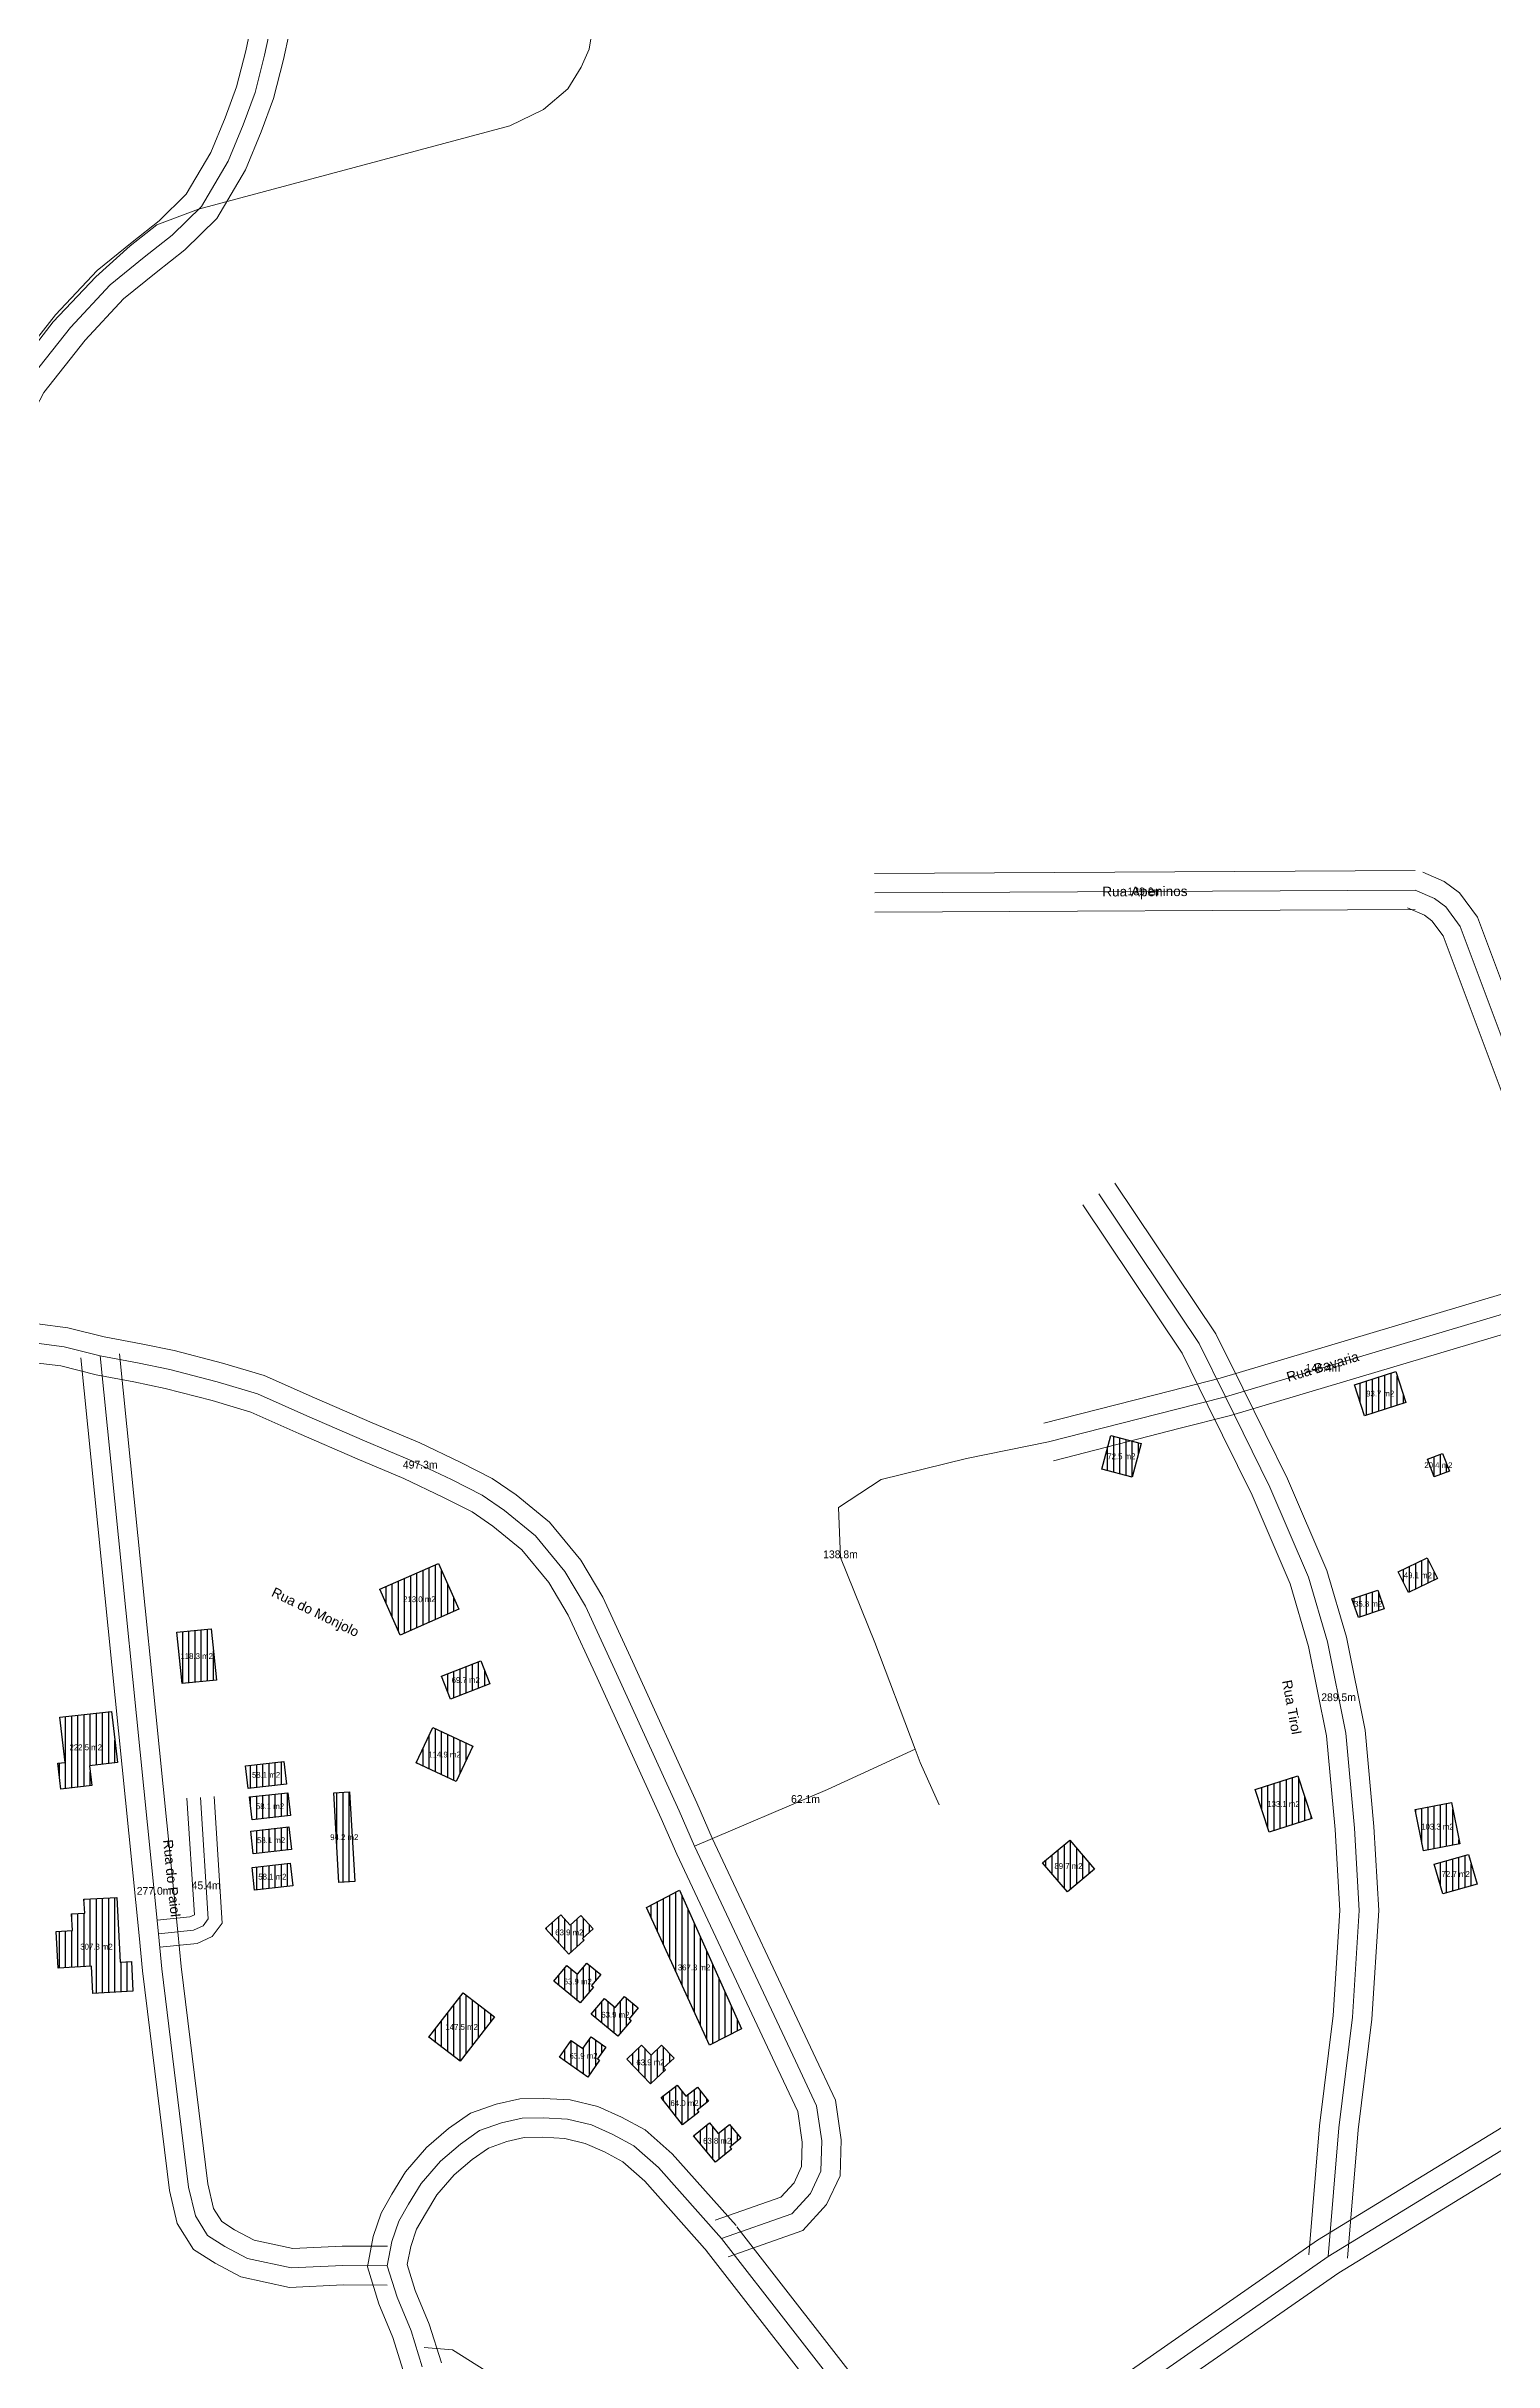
# Model space of a CAD drawing. Header units: metres. Extents: x -13451 to 9639, y -7413 to 5935.
# Drawn here: x -751 to -378, y 344 to 941 of the extents above; entities that cross this region are included whole.
import ezdxf
from ezdxf.enums import TextEntityAlignment as Align

# ---------------------------------------------------------------- set-up
doc = ezdxf.new("R2010")
doc.units = ezdxf.units.M
for name, color, linetype, lineweight in [('ANNOT_AREA', 2, 'Continuous', 13), ('ANNOT_LENGTH', 2, 'Continuous', 13), ('EDIFICACAO', 7, 'Continuous', 30), ('TEXTO', 7, 'Continuous', 15), ('VEGETACAO', 3, 'Continuous', 13), ('VIAS', 8, 'Continuous', 15), ('VIAS_MEIO_FIO', 251, 'Continuous', 9)]:
    doc.layers.add(name, color=color, linetype=linetype, lineweight=lineweight)
doc.styles.add('PRO_STYLE', font='arial.ttf')

msp = doc.modelspace()

# ---------------------------------------------------------------- hatches: boundary and pattern name
at = {"layer": 'EDIFICACAO_HATCH'}
h = msp.add_hatch(dxfattribs=at)
h.set_pattern_fill('ANSI31', scale=0.5, angle=45)
h.paths.add_polyline_path([(-414.25, 595.98), (-403.61, 599.41), (-401.01, 591.43), (-411.66, 588.01), (-414.25, 595.98)])
h = msp.add_hatch(dxfattribs=at)
h.set_pattern_fill('ANSI31', scale=0.5, angle=45)
h.paths.add_polyline_path([(-476.99, 582.95), (-469.2, 580.88), (-471.53, 572.18), (-479.33, 574.25), (-476.99, 582.95)])
h = msp.add_hatch(dxfattribs=at)
h.set_pattern_fill('ANSI31', scale=0.5, angle=45)
h.paths.add_polyline_path([(-395.47, 576.82), (-391.56, 578.28), (-389.83, 573.72), (-393.74, 572.25), (-395.47, 576.82)])
h = msp.add_hatch(dxfattribs=at)
h.set_pattern_fill('ANSI31', scale=0.5, angle=45)
h.paths.add_polyline_path([(-659.94, 531.51), (-665.21, 543.3), (-650.13, 549.97), (-644.85, 538.18), (-659.94, 531.51)])
h = msp.add_hatch(dxfattribs=at)
h.set_pattern_fill('ANSI31', scale=0.5, angle=45)
h.paths.add_polyline_path([(-402.97, 547.76), (-395.5, 551.37), (-392.9, 546.05), (-400.37, 542.44), (-402.97, 547.76)])
h = msp.add_hatch(dxfattribs=at)
h.set_pattern_fill('ANSI31', scale=0.5, angle=45)
h.paths.add_polyline_path([(-414.9, 540.84), (-408.23, 543.07), (-406.6, 538.25), (-413.25, 536.02), (-414.9, 540.84)])
h = msp.add_hatch(dxfattribs=at)
h.set_pattern_fill('ANSI31', scale=0.5, angle=45)
h.paths.add_polyline_path([(-717.46, 532.27), (-708.59, 533.15), (-707.27, 519.94), (-716.14, 519.06), (-717.46, 532.27)])
h = msp.add_hatch(dxfattribs=at)
h.set_pattern_fill('ANSI31', scale=0.5, angle=45)
h.paths.add_polyline_path([(-649.34, 520.92), (-639.19, 524.89), (-636.84, 518.94), (-646.99, 514.97), (-649.34, 520.92)])
h = msp.add_hatch(dxfattribs=at)
h.set_pattern_fill('ANSI31', scale=0.5, angle=45)
h.paths.add_polyline_path([(-746.25, 498.71), (-747.6, 510.33), (-734.29, 511.87), (-732.75, 498.67), (-739.95, 497.84), (-739.36, 492.73), (-747.36, 491.81), (-748.13, 498.48), (-746.25, 498.71)])
h = msp.add_hatch(dxfattribs=at)
h.set_pattern_fill('ANSI31', scale=0.5, angle=45)
h.paths.add_polyline_path([(-655.86, 498.57), (-651.6, 507.7), (-641.24, 502.91), (-645.51, 493.79), (-655.86, 498.57)])
h = msp.add_hatch(dxfattribs=at)
h.set_pattern_fill('ANSI31', scale=0.5, angle=45)
h.paths.add_polyline_path([(-699.75, 497.87), (-689.91, 498.96), (-689.26, 493.12), (-699.09, 492.03), (-699.75, 497.87)])
h = msp.add_hatch(dxfattribs=at)
h.set_pattern_fill('ANSI31', scale=0.5, angle=45)
h.paths.add_polyline_path([(-439.8, 491.76), (-428.81, 495.26), (-425.27, 484.26), (-436.25, 480.77), (-439.8, 491.76)])
h = msp.add_hatch(dxfattribs=at)
h.set_pattern_fill('ANSI31', scale=0.5, angle=45)
h.paths.add_polyline_path([(-698.72, 489.81), (-688.89, 490.9), (-688.24, 485.05), (-698.07, 483.97), (-698.72, 489.81)])
h = msp.add_hatch(dxfattribs=at)
h.set_pattern_fill('ANSI31', scale=0.5, angle=45)
h.paths.add_polyline_path([(-677.06, 490.9), (-673, 491.13), (-671.66, 468.01), (-675.72, 467.78), (-677.06, 490.9)])
h = msp.add_hatch(dxfattribs=at)
h.set_pattern_fill('ANSI31', scale=0.5, angle=45)
h.paths.add_polyline_path([(-398.62, 486.57), (-389.28, 488.41), (-387.15, 477.77), (-396.49, 475.93), (-398.62, 486.57)])
h = msp.add_hatch(dxfattribs=at)
h.set_pattern_fill('ANSI31', scale=0.5, angle=45)
h.paths.add_polyline_path([(-698.46, 481.05), (-688.63, 482.14), (-687.97, 476.31), (-697.8, 475.21), (-698.46, 481.05)])
h = msp.add_hatch(dxfattribs=at)
h.set_pattern_fill('ANSI31', scale=0.5, angle=45)
h.paths.add_polyline_path([(-488.18, 465.35), (-494.55, 472.86), (-487.58, 478.72), (-481.2, 471.21), (-488.18, 465.35)])
h = msp.add_hatch(dxfattribs=at)
h.set_pattern_fill('ANSI31', scale=0.5, angle=45)
h.paths.add_polyline_path([(-698.11, 471.67), (-688.28, 472.76), (-687.63, 466.92), (-697.46, 465.82), (-698.11, 471.67)])
h = msp.add_hatch(dxfattribs=at)
h.set_pattern_fill('ANSI31', scale=0.5, angle=45)
h.paths.add_polyline_path([(-393.7, 472.52), (-384.92, 475.04), (-382.7, 467.4), (-391.48, 464.87), (-393.7, 472.52)])
h = msp.add_hatch(dxfattribs=at)
h.set_pattern_fill('ANSI31', scale=0.5, angle=45)
h.paths.add_polyline_path([(-596.57, 461.37), (-588.07, 465.81), (-572.05, 430.07), (-580.28, 425.92), (-596.57, 461.37)])
h = msp.add_hatch(dxfattribs=at)
h.set_pattern_fill('ANSI31', scale=0.5, angle=45)
h.paths.add_polyline_path([(-741.19, 459.88), (-741.38, 463.52), (-732.93, 463.95), (-732.06, 447.26), (-729.16, 447.41), (-728.76, 439.76), (-739.12, 439.22), (-739.48, 446.2), (-748.04, 445.75), (-748.53, 455.2), (-744.37, 455.41), (-744.6, 459.7), (-741.19, 459.88)])
h = msp.add_hatch(dxfattribs=at)
h.set_pattern_fill('ANSI31', scale=0.5, angle=45)
h.paths.add_polyline_path([(-613.06, 453.4), (-612.61, 452.91), (-616.54, 449.37), (-622.51, 455.95), (-618.62, 459.45), (-616.2, 456.79), (-613.42, 459.29), (-610.31, 455.87), (-613.06, 453.4)])
h = msp.add_hatch(dxfattribs=at)
h.set_pattern_fill('ANSI31', scale=0.5, angle=45)
h.paths.add_polyline_path([(-610.71, 441.25), (-610.2, 440.82), (-613.58, 436.77), (-620.44, 442.42), (-617.08, 446.45), (-614.3, 444.16), (-611.91, 447.03), (-608.34, 444.09), (-610.71, 441.25)])
h = msp.add_hatch(dxfattribs=at)
h.set_pattern_fill('ANSI31', scale=0.5, angle=45)
h.paths.add_polyline_path([(-652.61, 427.93), (-643.77, 439.41), (-635.67, 433.23), (-644.51, 421.77), (-652.61, 427.93)])
h = msp.add_hatch(dxfattribs=at)
h.set_pattern_fill('ANSI31', scale=0.5, angle=45)
h.paths.add_polyline_path([(-601.02, 432.7), (-600.5, 432.28), (-603.89, 428.21), (-610.75, 433.88), (-607.4, 437.9), (-604.62, 435.61), (-602.23, 438.47), (-598.66, 435.53), (-601.02, 432.7)])
h = msp.add_hatch(dxfattribs=at)
h.set_pattern_fill('ANSI31', scale=0.5, angle=45)
h.paths.add_polyline_path([(-609.16, 422.37), (-608.61, 421.99), (-611.69, 417.69), (-618.95, 422.83), (-615.9, 427.09), (-612.96, 425.01), (-610.78, 428.05), (-607.01, 425.38), (-609.16, 422.37)])
h = msp.add_hatch(dxfattribs=at)
h.set_pattern_fill('ANSI31', scale=0.5, angle=45)
h.paths.add_polyline_path([(-592.13, 420.03), (-591.66, 419.55), (-595.49, 415.9), (-601.65, 422.3), (-597.86, 425.92), (-595.36, 423.33), (-592.66, 425.91), (-589.46, 422.58), (-592.13, 420.03)])
h = msp.add_hatch(dxfattribs=at)
h.set_pattern_fill('ANSI31', scale=0.5, angle=45)
h.paths.add_polyline_path([(-583.53, 409.19), (-583.11, 408.66), (-587.3, 405.42), (-592.77, 412.41), (-588.62, 415.63), (-586.4, 412.8), (-583.44, 415.09), (-580.6, 411.45), (-583.53, 409.19)])
h = msp.add_hatch(dxfattribs=at)
h.set_pattern_fill('ANSI31', scale=0.5, angle=45)
h.paths.add_polyline_path([(-575.08, 399.59), (-574.65, 399.08), (-578.74, 395.73), (-584.4, 402.57), (-580.34, 405.89), (-578.06, 403.13), (-575.16, 405.48), (-572.22, 401.93), (-575.08, 399.59)])

# ---------------------------------------------------------------- linework, layer by layer
at = {"layer": 'EDIFICACAO'}
for points in [[(-414.25, 595.98), (-403.61, 599.41), (-401.01, 591.43), (-411.66, 588.01), (-414.25, 595.98)], [(-476.99, 582.95), (-469.2, 580.88), (-471.53, 572.18), (-479.33, 574.25), (-476.99, 582.95)], [(-395.47, 576.82), (-391.56, 578.28), (-389.83, 573.72), (-393.74, 572.25), (-395.47, 576.82)], [(-659.94, 531.51), (-665.21, 543.3), (-650.13, 549.97), (-644.85, 538.18), (-659.94, 531.51)], [(-402.97, 547.76), (-395.5, 551.37), (-392.9, 546.05), (-400.37, 542.44), (-402.97, 547.76)], [(-414.9, 540.84), (-408.23, 543.07), (-406.6, 538.25), (-413.25, 536.02), (-414.9, 540.84)], [(-717.46, 532.27), (-708.59, 533.15), (-707.27, 519.94), (-716.14, 519.06), (-717.46, 532.27)], [(-649.34, 520.92), (-639.19, 524.89), (-636.84, 518.94), (-646.99, 514.97), (-649.34, 520.92)], [(-746.25, 498.71), (-747.6, 510.33), (-734.29, 511.87), (-732.75, 498.67), (-739.95, 497.84), (-739.36, 492.73), (-747.36, 491.81), (-748.13, 498.48), (-746.25, 498.71)], [(-655.86, 498.57), (-651.6, 507.7), (-641.24, 502.91), (-645.51, 493.79), (-655.86, 498.57)], [(-699.75, 497.87), (-689.91, 498.96), (-689.26, 493.12), (-699.09, 492.03), (-699.75, 497.87)], [(-439.8, 491.76), (-428.81, 495.26), (-425.27, 484.26), (-436.25, 480.77), (-439.8, 491.76)], [(-698.72, 489.81), (-688.89, 490.9), (-688.24, 485.05), (-698.07, 483.97), (-698.72, 489.81)], [(-677.06, 490.9), (-673, 491.13), (-671.66, 468.01), (-675.72, 467.78), (-677.06, 490.9)], [(-398.62, 486.57), (-389.28, 488.41), (-387.15, 477.77), (-396.49, 475.93), (-398.62, 486.57)], [(-698.46, 481.05), (-688.63, 482.14), (-687.97, 476.31), (-697.8, 475.21), (-698.46, 481.05)], [(-488.18, 465.35), (-494.55, 472.86), (-487.58, 478.72), (-481.2, 471.21), (-488.18, 465.35)], [(-698.11, 471.67), (-688.28, 472.76), (-687.63, 466.92), (-697.46, 465.82), (-698.11, 471.67)], [(-393.7, 472.52), (-384.92, 475.04), (-382.7, 467.4), (-391.48, 464.87), (-393.7, 472.52)], [(-596.57, 461.37), (-588.07, 465.81), (-572.05, 430.07), (-580.28, 425.92), (-596.57, 461.37)], [(-741.19, 459.88), (-741.38, 463.52), (-732.93, 463.95), (-732.06, 447.26), (-729.16, 447.41), (-728.76, 439.76), (-739.12, 439.22), (-739.48, 446.2), (-748.04, 445.75), (-748.53, 455.2), (-744.37, 455.41), (-744.6, 459.7), (-741.19, 459.88)], [(-613.06, 453.4), (-612.61, 452.91), (-616.54, 449.37), (-622.51, 455.95), (-618.62, 459.45), (-616.2, 456.79), (-613.42, 459.29), (-610.31, 455.87), (-613.06, 453.4)], [(-610.71, 441.25), (-610.2, 440.82), (-613.58, 436.77), (-620.44, 442.42), (-617.08, 446.45), (-614.3, 444.16), (-611.91, 447.03), (-608.34, 444.09), (-610.71, 441.25)], [(-652.61, 427.93), (-643.77, 439.41), (-635.67, 433.23), (-644.51, 421.77), (-652.61, 427.93)], [(-601.02, 432.7), (-600.5, 432.28), (-603.89, 428.21), (-610.75, 433.88), (-607.4, 437.9), (-604.62, 435.61), (-602.23, 438.47), (-598.66, 435.53), (-601.02, 432.7)], [(-609.16, 422.37), (-608.61, 421.99), (-611.69, 417.69), (-618.95, 422.83), (-615.9, 427.09), (-612.96, 425.01), (-610.78, 428.05), (-607.01, 425.38), (-609.16, 422.37)], [(-592.13, 420.03), (-591.66, 419.55), (-595.49, 415.9), (-601.65, 422.3), (-597.86, 425.92), (-595.36, 423.33), (-592.66, 425.91), (-589.46, 422.58), (-592.13, 420.03)], [(-583.53, 409.19), (-583.11, 408.66), (-587.3, 405.42), (-592.77, 412.41), (-588.62, 415.63), (-586.4, 412.8), (-583.44, 415.09), (-580.6, 411.45), (-583.53, 409.19)], [(-575.08, 399.59), (-574.65, 399.08), (-578.74, 395.73), (-584.4, 402.57), (-580.34, 405.89), (-578.06, 403.13), (-575.16, 405.48), (-572.22, 401.93), (-575.08, 399.59)]]:
    msp.add_lwpolyline(points, close=True, dxfattribs=at)
at = {"layer": 'VEGETACAO'}
msp.add_lwpolyline([(-609.89, 948.27), (-611.3, 939.93), (-613.37, 935.31), (-616.81, 929.75), (-623.04, 924.39), (-631.7, 920.18), (-711.93, 898.76), (-722.64, 894.72), (-729.48, 889.33), (-738.36, 881.33), (-749.29, 869.76), (-760.2, 855.59)], dxfattribs=at)
at = {"layer": 'VIAS'}
for points in [[(-861.69, 634.34), (-854.44, 639.59), (-851.36, 643.98), (-849.02, 648.59), (-812.04, 729.25), (-778.06, 806.12), (-763.59, 839.52), (-755.92, 854.26), (-744.88, 868.3), (-734.6, 879.3), (-725.88, 886.35), (-718.68, 892.01), (-711.13, 899.47), (-704.25, 911.08), (-700.39, 920.45), (-697.34, 928.75), (-694.88, 938.41), (-692.25, 950.6)], [(-537.79, 722.68), (-398.64, 723.39)], [(-398.64, 723.39), (-393.67, 721.23), (-390.76, 719.06), (-387.01, 714.03), (-352.25, 621.28), (-291.69, 452.4)], [(-421.04, 371.45), (-418.3, 404.63), (-414.73, 433.08), (-413.02, 460.61), (-414.26, 481.82), (-416.5, 506.28), (-421.21, 529.79), (-426.08, 546.44), (-436.02, 569.63), (-447.5, 592.85), (-454.27, 606.59), (-480.07, 645.14)], [(-493.01, 581.24), (-460.35, 589.61), (-447.5, 592.85), (-352.25, 621.28)], [(-753.63, 606.66), (-746.46, 605.73), (-737.21, 603.45), (-727.59, 601.64), (-719.31, 599.91), (-707.05, 596.71), (-696.71, 593.64), (-684.02, 588), (-669.11, 581.54), (-656.96, 576.42), (-646.74, 571.55), (-638.88, 567.51), (-633.13, 563.59), (-625.09, 557.05), (-617.55, 547.9), (-612.26, 538.97), (-604.71, 522.6), (-588.17, 486.26), (-584.19, 477.11), (-558.18, 421.83), (-552.73, 410.24), (-551.43, 401.22), (-551.65, 393.43), (-554.36, 387.65), (-559.15, 382.49), (-577.21, 376.09)], [(-737.21, 603.45), (-722.22, 454.59), (-721.36, 445.59), (-714.46, 389.33), (-712.69, 381.93), (-709.55, 376.86), (-705.1, 374.04), (-699.27, 370.97), (-688.03, 368.52), (-674.76, 369.16), (-663.28, 369.1)], [(-493.01, 581.24), (-514.15, 576.95), (-536.15, 571.55), (-547.12, 564.33), (-546.56, 551.47), (-537.78, 529.62), (-527.34, 502.12), (-526.06, 498.73), (-521.19, 487.81)], [(-516.48, 316.41), (-507.94, 316.64), (-499.38, 318.52), (-479.85, 329.93), (-468.76, 338.23), (-421.04, 371.45), (-350.92, 414.35), (-291.69, 452.4), (-205.12, 507.53)], [(-527.34, 502.12), (-549.91, 491.72), (-584.19, 477.11)], [(-722.22, 454.59), (-713.2, 455.48), (-710.67, 456.66), (-709.38, 458.39), (-711.38, 489.7)], [(-654.27, 343.09), (-657.17, 352.31), (-660.78, 361), (-663.28, 369.1), (-662.08, 375.33), (-660.32, 380.55), (-657.79, 384.98), (-654.54, 390.3), (-649.62, 396.02), (-644.45, 400.44), (-639.5, 403.88), (-633.88, 405.9), (-628.59, 407.1), (-623.16, 407.16), (-616.89, 406.85), (-610.71, 405.37), (-605.17, 402.89), (-599.78, 399.98), (-593.45, 394.37), (-577.21, 376.09)], [(-577.21, 376.09), (-541.72, 330.42), (-533.68, 323.37), (-526.32, 319.6), (-516.48, 316.41), (-518.74, 311.56), (-517.05, 306.79), (-509.43, 298.5), (-497.24, 288.33), (-480.47, 279.07), (-466.94, 271.4), (-433.71, 254.03), (-399.44, 247.29)]]:
    msp.add_lwpolyline(points, dxfattribs=at)
at = {"layer": 'VIAS_MEIO_FIO', "color": 251}
for points in [[(-864.63, 638.39), (-858.05, 643.15), (-855.66, 646.55), (-853.52, 650.76), (-816.6, 731.3), (-782.64, 808.12), (-768.11, 841.67), (-760.14, 856.98), (-748.68, 871.56), (-738.02, 882.97), (-729, 890.26), (-721.99, 895.77), (-715.1, 902.57), (-708.74, 913.32), (-705.05, 922.26), (-702.12, 930.24), (-699.74, 939.56), (-697.38, 950.53)], [(-858.76, 630.29), (-850.82, 636.03), (-847.06, 641.4), (-844.52, 646.41), (-807.48, 727.2), (-773.48, 804.11), (-759.08, 837.37), (-751.7, 851.53), (-741.08, 865.04), (-731.19, 875.63), (-722.77, 882.44), (-715.37, 888.25), (-707.16, 896.37), (-699.77, 908.84), (-695.73, 918.63), (-692.56, 927.27), (-690.01, 937.27), (-687.12, 950.67)], [(-537.82, 727.68), (-398.66, 728.39)], [(-396.65, 727.97), (-391.14, 725.59), (-387.18, 722.63), (-382.58, 716.44), (-347.56, 623), (-286.99, 454.09)], [(-537.77, 717.68), (-398.61, 718.39)], [(-400.63, 718.8), (-396.19, 716.88), (-394.33, 715.49), (-391.44, 711.61), (-356.95, 619.56), (-296.4, 450.71)], [(-416.05, 371.04), (-413.32, 404.11), (-409.75, 432.61), (-408.01, 460.6), (-409.28, 482.19), (-411.54, 507), (-416.35, 530.98), (-421.36, 548.13), (-431.48, 571.72), (-443.01, 595.07), (-449.94, 609.1), (-475.92, 647.92)], [(-426.02, 371.86), (-423.27, 405.15), (-419.71, 433.54), (-418.03, 460.62), (-419.25, 481.44), (-421.45, 505.56), (-426.07, 528.59), (-430.79, 544.74), (-440.56, 567.53), (-451.98, 590.64), (-458.61, 604.08), (-484.23, 642.35)], [(-494.25, 586.08), (-461.58, 594.45), (-448.83, 597.67), (-353.68, 626.07)], [(-491.77, 576.4), (-459.12, 584.76), (-446.17, 588.03), (-350.82, 616.49)], [(-753.33, 611.66), (-745.54, 610.66), (-736.15, 608.34), (-726.62, 606.54), (-718.17, 604.78), (-705.71, 601.53), (-694.97, 598.34), (-682.01, 592.57), (-667.14, 586.13), (-654.92, 580.98), (-644.52, 576.03), (-636.31, 571.82), (-630.14, 567.6), (-621.55, 560.61), (-613.45, 550.78), (-607.82, 541.3), (-600.17, 524.68), (-583.61, 488.29), (-579.63, 479.17), (-553.66, 423.96), (-547.89, 411.69), (-546.42, 401.51), (-546.68, 392.25), (-550.16, 384.82), (-556.32, 378.19), (-575.54, 371.37)], [(-742.19, 602.95), (-727.19, 454.1), (-726.33, 445.05), (-719.39, 388.45), (-717.37, 379.98), (-713.19, 373.24), (-707.6, 369.71), (-701, 366.23), (-688.45, 363.49), (-674.65, 364.16), (-663.3, 364.1)], [(-732.24, 603.95), (-717.24, 455.08), (-716.39, 446.13), (-709.53, 390.22), (-708.02, 383.87), (-705.91, 380.47), (-702.59, 378.37), (-697.54, 375.71), (-687.61, 373.54), (-674.87, 374.16), (-663.25, 374.1)], [(-753.93, 601.65), (-747.38, 600.81), (-738.27, 598.56), (-728.57, 596.73), (-720.46, 595.04), (-708.39, 591.9), (-698.44, 588.94), (-686.03, 583.42), (-671.07, 576.94), (-659.01, 571.85), (-648.96, 567.07), (-641.44, 563.21), (-636.13, 559.58), (-628.64, 553.48), (-621.65, 545.02), (-616.69, 536.64), (-609.26, 520.52), (-592.74, 484.23), (-588.75, 475.05), (-562.71, 419.71), (-557.58, 408.78), (-556.44, 400.93), (-556.62, 394.61), (-558.56, 390.48), (-561.98, 386.79), (-578.88, 380.8)], [(-516.62, 321.4), (-508.55, 321.63), (-501.23, 323.23), (-482.62, 334.1), (-471.68, 342.29), (-423.77, 375.64), (-353.58, 418.59), (-294.39, 456.61), (-207.81, 511.74)], [(-516.34, 311.41), (-507.33, 311.66), (-497.54, 313.8), (-477.08, 325.75), (-465.83, 334.18), (-418.3, 367.26), (-348.26, 410.11), (-289, 448.19), (-202.44, 503.31)], [(-722.56, 458.07), (-714.14, 458.91), (-712.95, 459.46), (-714.88, 489.47)], [(-721.87, 451.11), (-712.27, 452.06), (-708.39, 453.86), (-705.8, 457.33), (-707.89, 489.92)], [(-659.21, 342.14), (-661.87, 350.6), (-665.49, 359.3), (-668.42, 368.82), (-666.93, 376.61), (-664.9, 382.61), (-662.09, 387.53), (-658.6, 393.25), (-653.16, 399.57), (-647.51, 404.41), (-641.82, 408.36), (-635.28, 410.71), (-629.18, 412.09), (-623.07, 412.16), (-616.18, 411.82), (-609.09, 410.12), (-602.96, 407.38), (-596.9, 404.11), (-589.91, 397.92), (-573.47, 379.41)], [(-649.33, 344.04), (-652.46, 354.03), (-656.07, 362.7), (-658.13, 369.38), (-657.23, 374.06), (-655.74, 378.49), (-653.48, 382.44), (-650.49, 387.35), (-646.08, 392.47), (-641.39, 396.48), (-637.19, 399.4), (-632.47, 401.09), (-628, 402.11), (-623.26, 402.16), (-617.61, 401.88), (-612.32, 400.61), (-607.38, 398.4), (-602.67, 395.86), (-597, 390.83), (-580.95, 372.76)], [(-573.26, 379.15), (-538.06, 333.87), (-530.84, 327.54), (-524.4, 324.23), (-509.57, 319.42), (-513.34, 311.3), (-512.68, 309.42), (-505.97, 302.12), (-494.41, 292.48), (-478.02, 283.44), (-464.55, 275.79), (-432.04, 258.79), (-398.47, 252.2)], [(-581.16, 373.02), (-545.37, 326.98), (-536.51, 319.2), (-528.25, 314.97), (-523.4, 313.4), (-524.13, 311.82), (-521.42, 304.16), (-512.89, 294.87), (-500.08, 284.19), (-482.91, 274.71), (-469.33, 267), (-435.39, 249.26), (-400.4, 242.39)], [(-385.12, 104.22), (-392.29, 115.19), (-399.46, 123.86), (-408.86, 132.78), (-421.44, 141.2), (-449.78, 156.53), (-472.51, 168.31), (-484.92, 176.51), (-497.42, 187.23), (-509.61, 198.8), (-571.08, 267.57), (-631.12, 335.56), (-637.89, 342.04), (-646.52, 347.41), (-653.82, 348.07)]]:
    msp.add_lwpolyline(points, dxfattribs=at)

# ---------------------------------------------------------------- texts
at = {"layer": 'ANNOT_AREA', "color": 7}
for s, p in [('93.7 m2', (-407.63, 593.71)), ('72.5 m2', (-474.26, 577.56)), ('20.4 m2', (-392.65, 575.27)), ('49.1 m2', (-397.93, 546.91)), ('213.0 m2', (-655.03, 540.74)), ('35.8 m2', (-410.74, 539.55)), ('118.3 m2', (-712.36, 526.1)), ('69.7 m2', (-643.09, 519.93)), ('222.5 m2', (-740.92, 502.61)), ('114.9 m2', (-648.55, 500.74)), ('58.1 m2', (-694.5, 495.5)), ('58.1 m2', (-693.48, 487.43)), ('133.1 m2', (-432.53, 488.01)), ('58.1 m2', (-693.21, 478.68)), ('94.2 m2', (-674.36, 479.46)), ('103.3 m2', (-392.89, 482.17)), ('89.7 m2', (-487.88, 472.04)), ('58.1 m2', (-692.87, 469.29)), ('72.7 m2', (-388.2, 469.96)), ('63.9 m2', (-616.41, 454.93)), ('307.8 m2', (-738.16, 451.26)), ('63.9 m2', (-614.25, 442.29)), ('367.3 m2', (-584.29, 445.91)), ('147.5 m2', (-644.14, 430.59)), ('63.9 m2', (-604.56, 433.73)), ('63.9 m2', (-612.76, 423.15)), ('63.9 m2', (-595.52, 421.46)), ('64.0 m2', (-586.75, 410.96)), ('63.8 m2', (-578.35, 401.27))]:
    msp.add_text(s, height=1.5, dxfattribs=at).set_placement(p, align=Align.MIDDLE_CENTER)
at = {"layer": 'ANNOT_LENGTH', "color": 7}
for s, p in [('139.2m', (-468.22, 723.04)), ('146.4m', (-422.38, 600.35)), ('497.3m', (-654.81, 575.39)), ('138.8m', (-546.6, 552.31)), ('289.5m', (-418.35, 515.5)), ('62.1m', (-555.62, 489.29)), ('277.0m', (-723.33, 465.63)), ('45.4m', (-709.93, 467.05))]:
    msp.add_text(s, height=2, dxfattribs=at).set_placement(p, align=Align.MIDDLE_CENTER)
at = {"layer": 'TEXTO', "style": 'PRO_STYLE'}
for s, rotation, p in [('Rua Apeninos', 0.28992, (-468.22, 723.04)), ('Rua Bavaria', 16.61876, (-422.46, 600.65)), ('Rua do Monjolo', -25.96922, (-681.79, 537.45)), ('Rua Tirol', 280.26192, (-430.4, 512.95)), ('Rua do Paiol', -84.28107, (-718.79, 468.89))]:
    msp.add_text(s, height=2.5, rotation=rotation, dxfattribs=at).set_placement(p, align=Align.MIDDLE_CENTER)

doc.saveas('drawing.dxf')
